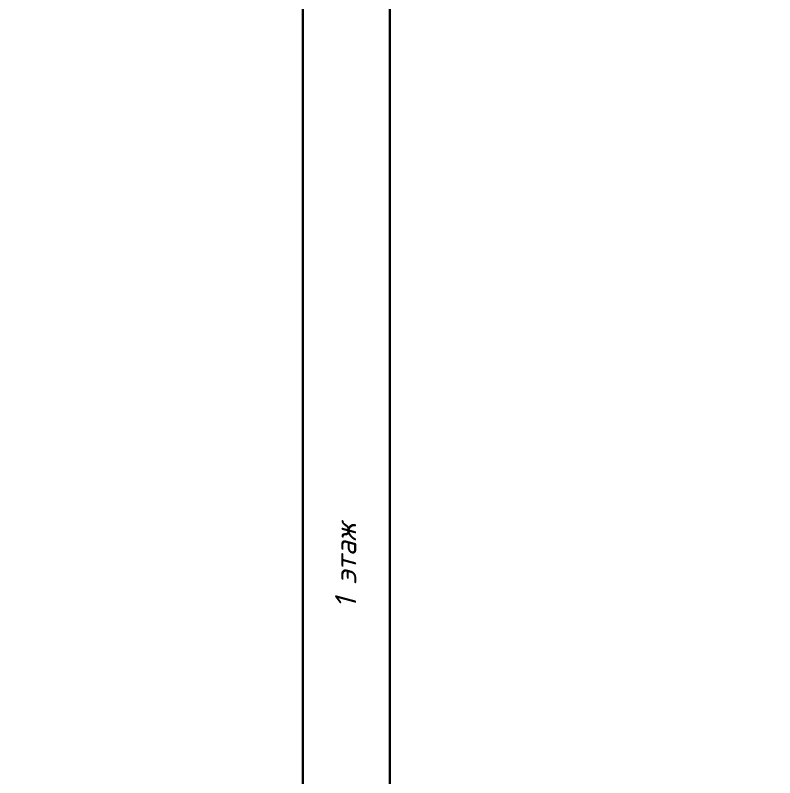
# Model space of a CAD drawing. Extents: x 69141456 to 70100388, y -33501327 to -33101377.
# Drawn here: x 69287712 to 69296680, y -33464088 to -33455079 of the extents above; entities that cross this region are included whole.
import ezdxf
from ezdxf import colors
from ezdxf.entities.mleader import LeaderData, LeaderLine
from ezdxf.math import Vec2, Vec3

# ---------------------------------------------------------------- set-up
doc = ezdxf.new("R2010")
doc.units = 0
doc.header["$LTSCALE"] = 100
for name, color, linetype in [('PDF _СС_Схема', 7, 'Continuous'), ('PDF _Текст', 7, 'Continuous'), ('СС. Текст', 7, 'Continuous')]:
    doc.layers.add(name, color=color, linetype=linetype)
doc.styles.add('ISOCPEUR', font='isocpeui.ttf', dxfattribs={"height": 250})

msp = doc.modelspace()

# ---------------------------------------------------------------- linework, layer by layer
at = {"layer": 'PDF _СС_Схема', "lineweight": 30}
for points in [[(69291106.9, -33425583.9), (69292133.6, -33425583.9), (69292133.6, -33473370.2), (69291106.9, -33473370.2)], [(69291106.9, -33454515.9), (69371400.1, -33454515.9), (69371400.1, -33469879.9), (69291106.9, -33469879.9)]]:
    msp.add_lwpolyline(points, close=True, dxfattribs=at)

# ---------------------------------------------------------------- texts
at = {"layer": 'PDF _Текст', "insert": (69291738.2, -33462085.3), "char_height": 249.57, "attachment_point": 7, "rotation": 90, "style": 'ISOCPEUR'}
msp.add_mtext('1 этаж', dxfattribs=at)

# ---------------------------------------------------------------- leaders
at = {"layer": 'СС. Текст', "lineweight": 0}
ml = msp.add_multileader_mtext('Standard', dxfattribs=at)
ml.set_content('ЗС1.3', color=7, style='ISOCPEUR')
ml.set_leader_properties(color=256)
ml.build(insert=Vec2(0, 0))
ml.multileader.update_dxf_attribs({"text_left_attachment_type": 6, "text_right_attachment_type": 6, "dogleg_length": 0.1, "arrow_head_size": 0, "scale": 100})
ctx = ml.context
ctx.base_point, ctx.scale, ctx.char_height, ctx.arrow_head_size, ctx.landing_gap_size, ctx.plane_origin = Vec3(69320525.9, -33456090.9), 100, 250, 0, 0, Vec3(69319458.9, -33456509.4)
ctx.left_attachment, ctx.right_attachment, ctx.text_align_type = 6, 6, 1
notes = []
notes.append((ctx, [(1, (1, 1, 0), (69321329.3, -33456090.9), (-1, 0), 10, [(0, [(69322029.1, -33456854.1)], 0, [])])]))
ctx.mtext.insert, ctx.mtext.width, ctx.mtext.defined_height, ctx.mtext.alignment, ctx.mtext.flow_direction = Vec3(69320922.6, -33455790.9), 2756.185, 416.7, 2, 5
ml = msp.add_multileader_mtext('Standard', dxfattribs=at)
ml.set_content('ЗС1.4', color=7, style='ISOCPEUR')
ml.set_leader_properties(color=256)
ml.build(insert=Vec2(0, 0))
ml.multileader.update_dxf_attribs({"text_left_attachment_type": 6, "text_right_attachment_type": 6, "dogleg_length": 0.1, "arrow_head_size": 0, "scale": 100})
ctx = ml.context
ctx.base_point, ctx.scale, ctx.char_height, ctx.arrow_head_size, ctx.landing_gap_size, ctx.plane_origin = Vec3(69322090.5, -33456090.9), 100, 250, 0, 0, Vec3(69321014.1, -33456509.4)
ctx.left_attachment, ctx.right_attachment, ctx.text_align_type = 6, 6, 1
notes.append((ctx, [(1, (1, 1, 0), (69322884.4, -33456090.9), (-1, 0), 10, [(0, [(69323584.3, -33456854.1)], 0, [])])]))
ctx.mtext.insert, ctx.mtext.width, ctx.mtext.defined_height, ctx.mtext.alignment, ctx.mtext.flow_direction = Vec3(69322482.5, -33455790.9), 2756.185, 416.7, 2, 5
ml = msp.add_multileader_mtext('Standard', dxfattribs=at)
ml.set_content('ЗС1.2', color=7, style='ISOCPEUR')
ml.set_leader_properties(color=256)
ml.build(insert=Vec2(0, 0))
ml.multileader.update_dxf_attribs({"text_left_attachment_type": 6, "text_right_attachment_type": 6, "dogleg_length": 0.1, "arrow_head_size": 0, "scale": 100})
ctx = ml.context
ctx.base_point, ctx.scale, ctx.char_height, ctx.arrow_head_size, ctx.landing_gap_size, ctx.plane_origin = Vec3(69320525.7, -33458851.9), 100, 250, 0, 0, Vec3(69319458.9, -33459270.4)
ctx.left_attachment, ctx.right_attachment, ctx.text_align_type = 6, 6, 1
notes.append((ctx, [(1, (1, 1, 0), (69321329.3, -33458851.9), (-1, 0), 10, [(0, [(69322553.3, -33458405.5)], 0, [])])]))
ctx.mtext.insert, ctx.mtext.width, ctx.mtext.defined_height, ctx.mtext.alignment, ctx.mtext.flow_direction = Vec3(69320922.5, -33458551.9), 2756.185, 416.7, 2, 5
ml = msp.add_multileader_mtext('Standard', dxfattribs=at)
ml.set_content('{\\C256;ЛЧ1.2}', color=7, style='ISOCPEUR')
ml.set_leader_properties(color=256)
ml.build(insert=Vec2(0, 0))
ml.multileader.update_dxf_attribs({"text_left_attachment_type": 6, "text_right_attachment_type": 6, "dogleg_length": 0.1, "arrow_head_size": 0, "scale": 100})
ctx = ml.context
ctx.base_point, ctx.scale, ctx.char_height, ctx.arrow_head_size, ctx.landing_gap_size, ctx.plane_origin = Vec3(69300138.5, -33461837.4), 100, 250, 0, 0, Vec3(69298354.2, -33462320.8)
ctx.left_attachment, ctx.right_attachment, ctx.text_align_type = 6, 6, 1
notes.append((ctx, [(1, (1, 1, 0), (69300984.3, -33461837.4), (-1, 0), 10, [(0, [(69301943.2, -33460839.7)], 0, [])])]))
ctx.mtext.insert, ctx.mtext.width, ctx.mtext.defined_height, ctx.mtext.alignment, ctx.mtext.flow_direction = Vec3(69300556.4, -33461537.4), 1210.419, 370.7, 2, 5
ml = msp.add_multileader_mtext('Standard', dxfattribs=at)
ml.set_content('{\\C256;ЛЧ1.3}', color=7, style='ISOCPEUR')
ml.set_leader_properties(color=256)
ml.build(insert=Vec2(0, 0))
ml.multileader.update_dxf_attribs({"text_left_attachment_type": 6, "text_right_attachment_type": 6, "dogleg_length": 0.1, "arrow_head_size": 0, "scale": 100})
ctx = ml.context
ctx.base_point, ctx.scale, ctx.char_height, ctx.arrow_head_size, ctx.landing_gap_size, ctx.plane_origin = Vec3(69303004.7, -33461837.4), 100, 250, 0, 0, Vec3(69301220.2, -33462320.8)
ctx.left_attachment, ctx.right_attachment, ctx.text_align_type = 6, 6, 1
notes.append((ctx, [(1, (1, 1, 0), (69303850.3, -33461837.4), (-1, 0), 10, [(0, [(69304696.5, -33460839.7)], 0, [])])]))
ctx.mtext.insert, ctx.mtext.width, ctx.mtext.defined_height, ctx.mtext.alignment, ctx.mtext.flow_direction = Vec3(69303422.5, -33461537.4), 1210.419, 370.7, 2, 5
for ctx, leaders in notes:
    for number, flags, end, landing, length, lines in leaders:
        leader = LeaderData()
        leader.index, (leader.has_last_leader_line, leader.has_dogleg_vector, leader.attachment_direction) = number, flags
        leader.last_leader_point, leader.dogleg_vector, leader.dogleg_length = Vec3(end), Vec3(landing), length
        for number, points, colour, breaks in lines:
            line = LeaderLine()
            line.index, line.vertices, line.color, line.breaks = number, Vec3.list(points), colors.encode_raw_color(colour), breaks
            leader.lines.append(line)
        ctx.leaders.append(leader)

doc.saveas('drawing.dxf')
